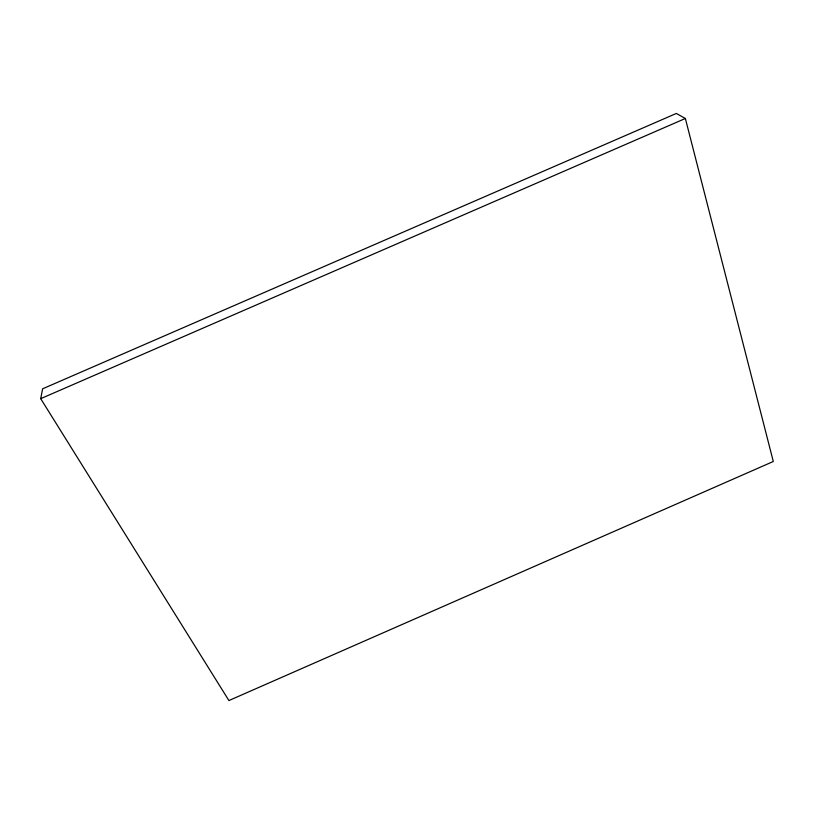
<?xml version="1.0" encoding="UTF-8"?>
<svg xmlns="http://www.w3.org/2000/svg" width="814" height="814" viewBox="0 0 814 814"><rect width="100%" height="100%" fill="white"/><g stroke="black" fill="none" stroke-linecap="round" stroke-linejoin="round"><path stroke-width="1.22" d="M40.7 398.667L42.623 388.807L676.342 113.451L685.357 118.488L773.3 461.487L228.917 700.549L40.7 398.667L685.357 118.488"/></g></svg>
